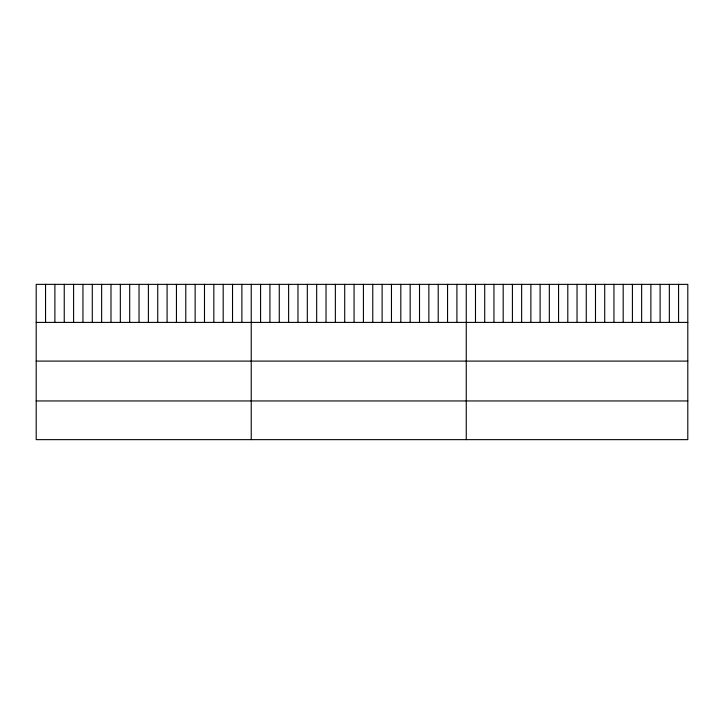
<?xml version="1.0" encoding="UTF-8"?>
<svg xmlns="http://www.w3.org/2000/svg" width="724" height="724" viewBox="0 0 724 724"><rect width="100%" height="100%" fill="white"/><g stroke="black" fill="none" stroke-linecap="round" stroke-linejoin="round"><path stroke-width="1.09" d="M687.8 322.406L687.8 439.64L36.2 439.64L36.2 284.36L687.8 284.36L687.8 322.406L36.2 322.406M36.2 361.095L687.8 361.095M36.2 400.951L687.8 400.951M678.569 284.36L678.569 322.406M669.338 284.36L669.338 322.406M660.107 284.36L660.107 322.406M650.876 284.36L650.876 322.406M641.645 284.36L641.645 322.406M632.414 284.36L632.414 322.406M623.183 284.36L623.183 322.406M613.952 284.36L613.952 322.406M604.721 284.36L604.721 322.406M595.49 284.36L595.49 322.406M586.259 284.36L586.259 322.406M577.028 284.36L577.028 322.406M567.797 284.36L567.797 322.406M558.566 284.36L558.566 322.406M549.335 284.36L549.335 322.406M540.104 284.36L540.104 322.406M530.873 284.36L530.873 322.406M521.642 284.36L521.642 322.406M512.411 284.36L512.411 322.406M503.18 284.36L503.18 322.406M493.949 284.36L493.949 322.406M484.718 284.36L484.718 322.406M475.487 284.36L475.487 322.406M466.256 284.36L466.256 439.64M456.907 284.36L456.907 322.406M447.559 284.36L447.559 322.406M438.21 284.36L438.21 322.406M428.861 284.36L428.861 322.406M419.513 284.36L419.513 322.406M410.164 284.36L410.164 322.406M400.815 284.36L400.815 322.406M391.467 284.36L391.467 322.406M382.118 284.36L382.118 322.406M372.769 284.36L372.769 322.406M363.421 284.36L363.421 322.406M354.063 284.36L354.063 322.406M344.714 284.36L344.714 322.406M335.366 284.36L335.366 322.406M326.017 284.36L326.017 322.406M316.669 284.36L316.669 322.406M307.32 284.36L307.32 322.406M297.971 284.36L297.971 322.406M288.623 284.36L288.623 322.406M279.274 284.36L279.274 322.406M269.925 284.36L269.925 322.406M260.577 284.36L260.577 322.406M251.228 284.36L251.228 439.64M241.879 284.36L241.879 322.406M232.531 284.36L232.531 322.406M223.182 284.36L223.182 322.406M213.833 284.36L213.833 322.406M204.485 284.36L204.485 322.406M195.136 284.36L195.136 322.406M185.787 284.36L185.787 322.406M176.439 284.36L176.439 322.406M167.09 284.36L167.09 322.406M157.742 284.36L157.742 322.406M148.393 284.36L148.393 322.406M139.035 284.36L139.035 322.406M129.687 284.36L129.687 322.406M120.338 284.36L120.338 322.406M110.989 284.36L110.989 322.406M101.641 284.36L101.641 322.406M92.292 284.36L92.292 322.406M82.943 284.36L82.943 322.406M73.595 284.36L73.595 322.406M64.246 284.36L64.246 322.406M54.897 284.36L54.897 322.406M45.549 284.36L45.549 322.406"/></g></svg>
